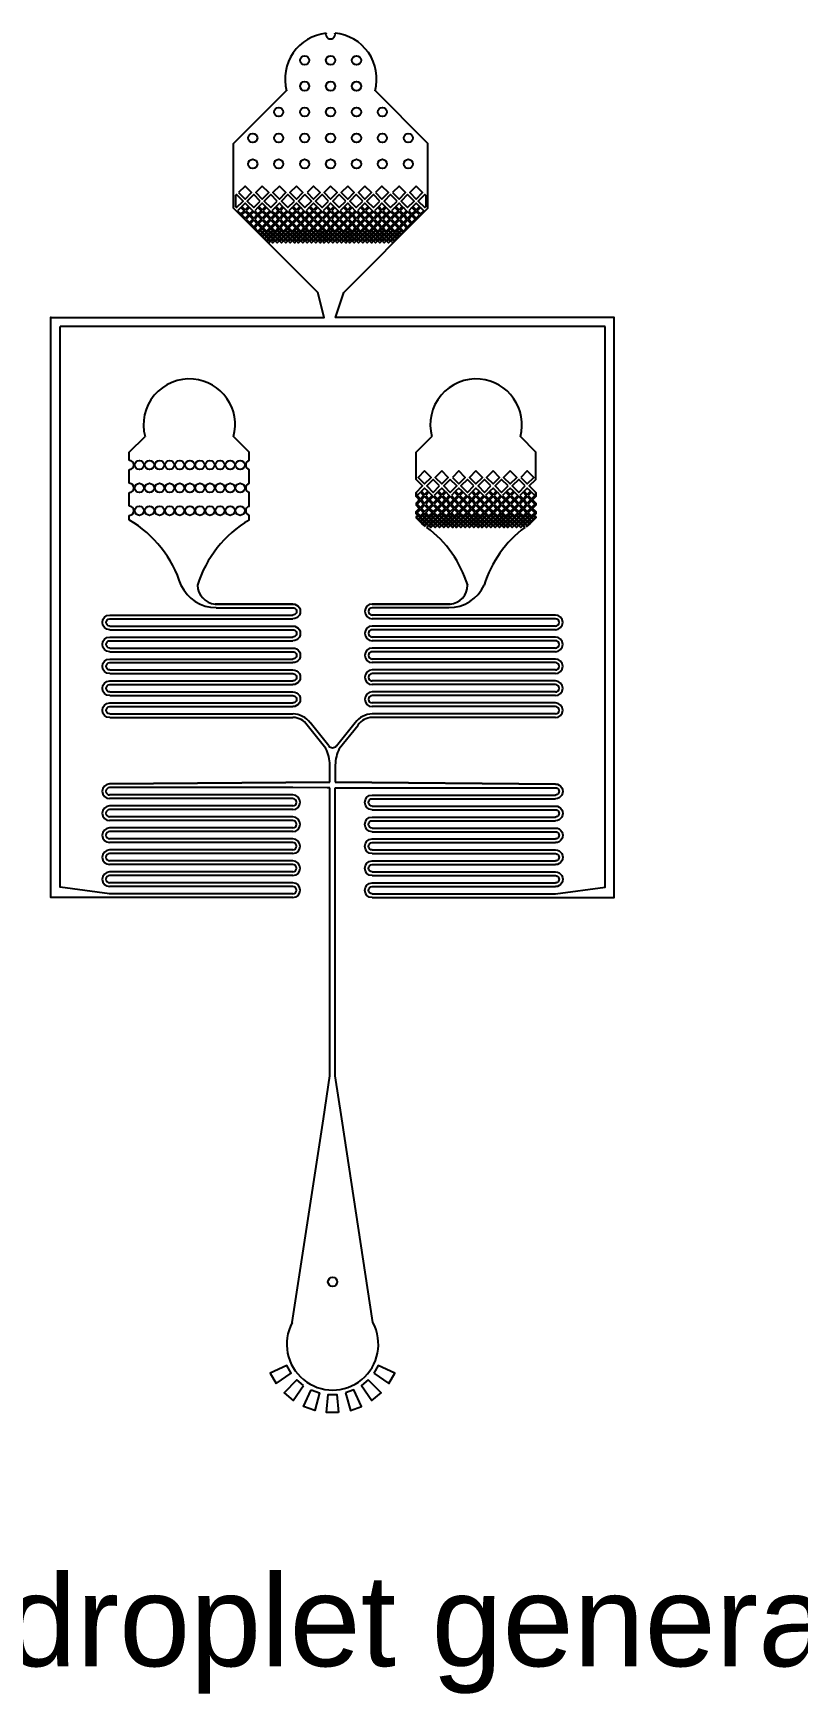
# Model space of a CAD drawing. Header units: inches. Extents: x 1277 to 1304299, y 7085 to 100777.
# Drawn here: x 16190 to 24533, y 8470 to 26608 of the extents above; entities that cross this region are included whole.
import ezdxf

# ---------------------------------------------------------------- set-up
doc = ezdxf.new("R2010")
doc.units = ezdxf.units.IN
doc.header["$MEASUREMENT"] = 0
doc.styles.get("Standard").update_dxf_attribs({"font": 'arial.ttf'})

# ---------------------------------------------------------------- blocks, each defined once
blk = doc.blocks.new('*U2222')
for radius in [79.99998, 39.99999]:
    blk.add_arc((0, 39.99999), radius, 180, 0)
blk = doc.blocks.new('*U2223')
at = {"color": 0, "linetype": 'ByBlock', "lineweight": -2, "transparency": 16777216}
for p in [(0, 0), (239.99994, 0), (479.99988, 0), (719.99982, 0), (959.99976, 0)]:
    blk.add_blockref('*U2222', p, dxfattribs=at)
blk = doc.blocks.new('*U2224')
for radius in [79.99998, 39.99999]:
    blk.add_arc((0, -39.99999), radius, 0, 180)
blk = doc.blocks.new('*U2229')
at = {"color": 0, "linetype": 'ByBlock', "lineweight": -2, "transparency": 16777216}
for p in [(0, 0), (239.99994, 0), (479.99988, 0), (719.99982, 0), (959.99976, 0)]:
    blk.add_blockref('*U2224', p, dxfattribs=at)
blk = doc.blocks.new('*U2230')
for radius in [79.99998, 39.99999]:
    blk.add_arc((0, 39.99999), radius, 180, 0)
blk = doc.blocks.new('*U2231')
at = {"color": 0, "linetype": 'ByBlock', "lineweight": -2, "transparency": 16777216}
for p in [(0, 0), (239.99994, 0), (479.99988, 0), (719.99982, 0), (959.99976, 0)]:
    blk.add_blockref('*U2230', p, dxfattribs=at)
blk = doc.blocks.new('*U2232')
for radius in [79.99998, 39.99999]:
    blk.add_arc((0, -39.99999), radius, 0, 180)
blk = doc.blocks.new('*U2233')
at = {"color": 0, "linetype": 'ByBlock', "lineweight": -2, "transparency": 16777216}
for p in [(0, 0), (239.99994, 0), (479.99988, 0), (719.99982, 0), (959.99976, 0)]:
    blk.add_blockref('*U2232', p, dxfattribs=at)
blk = doc.blocks.new('*U2234')
for radius in [79.99998, 39.99999]:
    blk.add_arc((0, 39.99999), radius, 180, 0)
blk = doc.blocks.new('*U2235')
at = {"color": 0, "linetype": 'ByBlock', "lineweight": -2, "transparency": 16777216}
for p in [(0, 0), (239.99994, 0), (479.99988, 0), (719.99982, 0), (959.99976, 0)]:
    blk.add_blockref('*U2234', p, dxfattribs=at)
blk = doc.blocks.new('*U2219')
for radius in [79.99998, 39.99999]:
    blk.add_arc((0, -39.99999), radius, 0, 180)
blk = doc.blocks.new('*U2221')
at = {"color": 0, "linetype": 'ByBlock', "lineweight": -2, "transparency": 16777216}
for p in [(0, 0), (239.99994, 0), (479.99988, 0), (719.99982, 0), (959.99976, 0)]:
    blk.add_blockref('*U2219', p, dxfattribs=at)
blk = doc.blocks.new('*U2225')
for radius in [79.99998, 39.99999]:
    blk.add_arc((0, 39.99999), radius, 180, 0)
blk = doc.blocks.new('*U2226')
at = {"color": 0, "linetype": 'ByBlock', "lineweight": -2, "transparency": 16777216}
for p in [(0, 0), (239.99994, 0), (479.99988, 0), (719.99982, 0), (959.99976, 0)]:
    blk.add_blockref('*U2225', p, dxfattribs=at)
blk = doc.blocks.new('*U2227')
for radius in [79.99998, 39.99999]:
    blk.add_arc((0, -39.99999), radius, 0, 180)
blk = doc.blocks.new('*U2228')
at = {"color": 0, "linetype": 'ByBlock', "lineweight": -2, "transparency": 16777216}
for p in [(0, 0), (239.99994, 0), (479.99988, 0), (719.99982, 0), (959.99976, 0)]:
    blk.add_blockref('*U2227', p, dxfattribs=at)

msp = doc.modelspace()

# ---------------------------------------------------------------- linework, layer by layer
for p, q in [((19996, 24565), (19961, 24530)), ((19961, 24530), (19996, 24495)), ((20078, 24483), (20043, 24519)), ((20008, 24483), (20043, 24448)), ((20008, 24483), (20043, 24448)), ((22430, 23404), (16483, 23404)), ((17239, 21692), (17239, 21842)), ((18546, 21690), (18546, 21844)), ((17239, 21442), (17239, 21592)), ((18546, 21440), (18546, 21594)), ((21581, 21454), (21546, 21418)), ((21546, 21418), (21581, 21383)), ((21628, 21407), (21593, 21371)), ((21675, 21454), (21639, 21418)), ((21639, 21418), (21675, 21383)), ((17239, 21289), (17239, 21342)), ((18546, 21289), (18546, 21344)), ((20368, 21360), (20368, 21383)), ((21593, 21371), (21628, 21336)), ((21675, 21314), (21675, 21325)), ((21675, 21325), (21675, 21314)), ((18187, 20333), (19025, 20333)), ((20727, 20333), (19889, 20333)), ((17025, 20253), (19025, 20253)), ((17025, 20213), (19025, 20213)), ((17025, 20133), (19025, 20133)), ((21889, 20253), (19889, 20253)), ((21889, 20213), (19889, 20213)), ((21889, 20133), (19889, 20133)), ((17025, 20093), (19025, 20093)), ((17025, 20013), (19025, 20013)), ((17025, 19973), (19025, 19973)), ((21889, 20093), (19889, 20093)), ((21889, 20013), (19889, 20013)), ((21889, 19973), (19889, 19973)), ((17025, 19893), (19025, 19893)), ((17025, 19853), (19025, 19853)), ((17025, 19773), (19025, 19773)), ((21889, 19893), (19889, 19893)), ((21889, 19853), (19889, 19853)), ((21889, 19773), (19889, 19773)), ((17025, 19733), (19025, 19733)), ((17025, 19653), (19025, 19653)), ((17025, 19613), (19025, 19613)), ((21889, 19733), (19889, 19733)), ((21889, 19653), (19889, 19653)), ((21889, 19613), (19889, 19613)), ((17025, 19533), (19025, 19533)), ((17025, 19493), (19025, 19493)), ((17025, 19413), (19025, 19413)), ((21889, 19533), (19889, 19533)), ((21889, 19493), (19889, 19493)), ((21889, 19413), (19889, 19413)), ((17025, 19373), (19025, 19373)), ((17025, 19293), (19025, 19293)), ((17025, 19253), (19025, 19253)), ((21889, 19373), (19889, 19373)), ((21889, 19293), (19889, 19293)), ((21889, 19253), (19889, 19253)), ((17025, 19173), (19025, 19173)), ((17025, 19133), (19025, 19133)), ((19384, 18796), (19180, 19049)), ((19416, 18824), (19212, 19078)), ((19498, 18824), (19702, 19078)), ((19530, 18796), (19735, 19049)), ((21889, 19173), (19889, 19173)), ((21889, 19133), (19889, 19133)), ((19427, 18427), (19427, 18614)), ((19487, 18614), (19487, 18427)), ((19024, 18368), (17024, 18368)), ((19397, 18367), (19024, 18368)), ((19427, 18367), (19397, 18367)), ((19427, 15221), (19427, 18367)), ((19487, 15221), (19487, 18367)), ((19487, 18367), (19517, 18367)), ((19517, 18367), (19889, 18367)), ((19889, 18367), (21889, 18367)), ((19024, 18288), (17024, 18288)), ((19024, 18248), (17024, 18248)), ((19024, 18168), (17024, 18168)), ((19889, 18287), (21889, 18287)), ((19889, 18247), (21889, 18247)), ((19889, 18167), (21889, 18167)), ((19024, 18128), (17024, 18128)), ((19024, 18048), (17024, 18048)), ((19024, 18008), (17024, 18008)), ((19889, 18127), (21889, 18127)), ((19889, 18047), (21889, 18047)), ((19889, 18007), (21889, 18007)), ((19024, 17928), (17024, 17928)), ((19024, 17888), (17024, 17888)), ((19024, 17808), (17024, 17808)), ((19889, 17927), (21889, 17927)), ((19889, 17887), (21889, 17887)), ((19889, 17807), (21889, 17807)), ((19024, 17768), (17024, 17768)), ((19024, 17688), (17024, 17688)), ((19024, 17648), (17024, 17648)), ((19889, 17767), (21889, 17767)), ((19889, 17687), (21889, 17687)), ((19889, 17647), (21889, 17647)), ((19024, 17568), (17024, 17568)), ((19024, 17528), (17024, 17528)), ((19024, 17448), (17024, 17448)), ((19889, 17567), (21889, 17567)), ((19889, 17527), (21889, 17527)), ((19889, 17447), (21889, 17447)), ((19024, 17408), (17024, 17408)), ((19024, 17328), (17024, 17328)), ((19024, 17288), (17024, 17288)), ((19889, 17407), (21889, 17407)), ((19889, 17327), (21889, 17327)), ((19889, 17287), (21889, 17287)), ((19357, 14751), (19427, 15221)), ((19557, 14751), (19487, 15221)), ((19017, 12525), (19357, 14751)), ((19897, 12525), (19557, 14751))]:
    msp.add_line(p, q)
for points in [[(18377, 24696), (18377, 25403), (18955, 25981)], [(19579, 23777), (20498, 24696), (20498, 25403), (19921, 25981)], [(19024, 17168), (17024, 17168), (16383, 17168), (16383, 23504), (19367, 23504), (19296, 23777), (18377, 24696)], [(18399, 24835), (18410, 24845), (18399, 24835), (18399, 24715), (18410, 24704), (18480, 24775), (18410, 24845)], [(20474, 24835), (20463, 24845), (20392, 24775), (20463, 24845), (20474, 24835), (20474, 24715), (20463, 24704), (20392, 24775), (20463, 24845), (20474, 24835), (20463, 24845)], [(20474, 24715), (20463, 24704), (20392, 24775), (20463, 24704), (20474, 24715)], [(19889, 17167), (21889, 17167), (22530, 17167), (22530, 23504), (19490, 23504), (19579, 23777)], [(19024, 17208), (17024, 17208), (16483, 17282), (16483, 23404)], [(19889, 17207), (21889, 17207), (22430, 17282), (22430, 23404)], [(17239, 21942), (17239, 22031), (17411, 22203)], [(18546, 21940), (18546, 22033), (18377, 22203)], [(20368, 21592), (20439, 21663), (20368, 21734), (20368, 22031), (20540, 22203)], [(21675, 21592), (21675, 21547), (21675, 21592), (21604, 21663), (21675, 21734), (21675, 22033), (21506, 22203)], [(20368, 21592), (20368, 21547), (20368, 21592)], [(20368, 21547), (20403, 21511), (20368, 21476), (20368, 21454)], [(21675, 21547), (21639, 21511), (21675, 21476)], [(20368, 21325), (20386, 21342), (20368, 21360)], [(20368, 21325), (20368, 21314), (20386, 21296), (20433, 21248)], [(20487, 21210), (20502, 21226), (20485, 21244), (20467, 21226), (20471, 21222)], [(21675, 21314), (21610, 21249), (21572, 21222), (21576, 21226), (21558, 21244), (21540, 21226), (21556, 21210)], [(21675, 21360), (21657, 21342), (21675, 21325)], [(18175, 20373), (19025, 20373), (18175, 20373)], [(20739, 20373), (19889, 20373), (20739, 20373)]]:
    msp.add_lwpolyline(points)
for points in [[(18432, 24868), (18503, 24797), (18574, 24868), (18503, 24939)], [(18690, 24939), (18619, 24868), (18690, 24797), (18760, 24868)], [(18876, 24939), (18806, 24868), (18876, 24797), (18947, 24868)], [(19063, 24939), (18992, 24868), (19063, 24797), (19134, 24868)], [(19179, 24868), (19250, 24797), (19320, 24868), (19250, 24939)], [(19436, 24939), (19366, 24868), (19436, 24797), (19507, 24868)], [(19623, 24939), (19552, 24868), (19623, 24797), (19694, 24868)], [(19810, 24939), (19739, 24868), (19810, 24797), (19880, 24868)], [(19926, 24868), (19996, 24797), (20067, 24868), (19996, 24939)], [(20112, 24868), (20183, 24797), (20254, 24868), (20183, 24939)], [(20370, 24939), (20299, 24868), (20370, 24797), (20440, 24868)], [(18421, 24670), (18456, 24635), (18492, 24670), (18456, 24705)], [(18503, 24681), (18538, 24717), (18503, 24752), (18468, 24717)], [(18514, 24670), (18550, 24635), (18585, 24670), (18550, 24705)], [(18667, 24775), (18596, 24845), (18526, 24775), (18596, 24704)], [(18608, 24670), (18643, 24635), (18678, 24670), (18643, 24705)], [(18690, 24681), (18725, 24717), (18690, 24752), (18654, 24717)], [(18701, 24670), (18736, 24635), (18772, 24670), (18736, 24705)], [(18854, 24775), (18783, 24845), (18712, 24775), (18783, 24704)], [(18794, 24670), (18830, 24635), (18865, 24670), (18830, 24705)], [(18876, 24681), (18912, 24717), (18876, 24752), (18841, 24717)], [(18888, 24670), (18923, 24635), (18958, 24670), (18923, 24705)], [(19040, 24775), (18970, 24845), (18899, 24775), (18970, 24704)], [(18981, 24670), (19016, 24635), (19052, 24670), (19016, 24705)], [(19063, 24681), (19098, 24717), (19063, 24752), (19028, 24717)], [(19074, 24670), (19110, 24635), (19145, 24670), (19110, 24705)], [(19156, 24845), (19086, 24775), (19156, 24704), (19227, 24775)], [(19168, 24670), (19203, 24635), (19238, 24670), (19203, 24705)], [(19250, 24681), (19285, 24717), (19250, 24752), (19214, 24717)], [(19261, 24670), (19296, 24635), (19332, 24670), (19296, 24705)], [(19414, 24775), (19343, 24845), (19272, 24775), (19343, 24704)], [(19354, 24670), (19390, 24635), (19425, 24670), (19390, 24705)], [(19436, 24681), (19472, 24717), (19436, 24752), (19401, 24717)], [(19448, 24670), (19483, 24635), (19518, 24670), (19483, 24705)], [(19600, 24775), (19530, 24845), (19459, 24775), (19530, 24704)], [(19541, 24670), (19576, 24635), (19612, 24670), (19576, 24705)], [(19623, 24681), (19658, 24717), (19623, 24752), (19588, 24717)], [(19634, 24670), (19670, 24635), (19705, 24670), (19670, 24705)], [(19787, 24775), (19716, 24845), (19646, 24775), (19716, 24704)], [(19728, 24670), (19763, 24635), (19798, 24670), (19763, 24705)], [(19810, 24681), (19845, 24717), (19810, 24752), (19774, 24717)], [(19821, 24670), (19856, 24635), (19892, 24670), (19856, 24705)], [(19974, 24775), (19903, 24845), (19832, 24775), (19903, 24704)], [(19914, 24670), (19950, 24635), (19985, 24670), (19950, 24705)], [(19996, 24681), (20032, 24717), (19996, 24752), (19961, 24717)], [(20008, 24670), (20043, 24635), (20078, 24670), (20043, 24705)], [(20160, 24775), (20090, 24845), (20019, 24775), (20090, 24704)], [(20101, 24670), (20136, 24635), (20172, 24670), (20136, 24705)], [(20183, 24681), (20218, 24717), (20183, 24752), (20148, 24717)], [(20194, 24670), (20230, 24635), (20265, 24670), (20230, 24705)], [(20276, 24845), (20206, 24775), (20276, 24704), (20347, 24775)], [(20288, 24670), (20323, 24635), (20358, 24670), (20323, 24705)], [(20370, 24681), (20405, 24717), (20370, 24752), (20334, 24717)], [(20416, 24635), (20452, 24670), (20416, 24705), (20381, 24670)], [(18503, 24588), (18538, 24623), (18503, 24659), (18468, 24623)], [(18514, 24577), (18550, 24541), (18585, 24577), (18550, 24612)], [(18596, 24588), (18632, 24623), (18596, 24659), (18561, 24623)], [(18596, 24565), (18561, 24530), (18596, 24495), (18632, 24530), (18596, 24565), (18632, 24530), (18596, 24495), (18561, 24530)], [(18561, 24530), (18596, 24495), (18632, 24530), (18596, 24565)], [(18608, 24577), (18643, 24541), (18678, 24577), (18643, 24612)], [(18643, 24519), (18608, 24483), (18643, 24448), (18678, 24483), (18643, 24519), (18678, 24483), (18643, 24448), (18608, 24483)], [(18608, 24483), (18643, 24448), (18678, 24483), (18643, 24519)], [(18690, 24588), (18725, 24623), (18690, 24659), (18654, 24623)], [(18690, 24565), (18654, 24530), (18690, 24495), (18725, 24530), (18690, 24565), (18725, 24530), (18690, 24495), (18654, 24530)], [(18654, 24530), (18690, 24495), (18725, 24530), (18690, 24565)], [(18701, 24577), (18736, 24541), (18772, 24577), (18736, 24612)], [(18736, 24519), (18701, 24483), (18736, 24448), (18772, 24483), (18736, 24519), (18772, 24483), (18736, 24448), (18701, 24483)], [(18701, 24483), (18736, 24448), (18772, 24483), (18736, 24519)], [(18783, 24588), (18818, 24623), (18783, 24659), (18748, 24623)], [(18783, 24565), (18748, 24530), (18783, 24495), (18818, 24530), (18783, 24565), (18818, 24530), (18783, 24495), (18748, 24530)], [(18748, 24530), (18783, 24495), (18818, 24530), (18783, 24565)], [(18794, 24577), (18830, 24541), (18865, 24577), (18830, 24612)], [(18830, 24519), (18794, 24483), (18830, 24448), (18865, 24483), (18830, 24519), (18865, 24483), (18830, 24448), (18794, 24483)], [(18794, 24483), (18830, 24448), (18865, 24483), (18830, 24519)], [(18876, 24588), (18912, 24623), (18876, 24659), (18841, 24623)], [(18876, 24565), (18841, 24530), (18876, 24495), (18912, 24530), (18876, 24565), (18912, 24530), (18876, 24495), (18841, 24530)], [(18841, 24530), (18876, 24495), (18912, 24530), (18876, 24565)], [(18888, 24577), (18923, 24541), (18958, 24577), (18923, 24612)], [(18923, 24519), (18888, 24483), (18923, 24448), (18958, 24483), (18923, 24519), (18958, 24483), (18923, 24448), (18888, 24483)], [(18888, 24483), (18923, 24448), (18958, 24483), (18923, 24519)], [(18970, 24588), (19005, 24623), (18970, 24659), (18934, 24623)], [(18970, 24565), (18934, 24530), (18970, 24495), (19005, 24530), (18970, 24565), (19005, 24530), (18970, 24495), (18934, 24530)], [(18934, 24530), (18970, 24495), (19005, 24530), (18970, 24565)], [(18981, 24577), (19016, 24541), (19052, 24577), (19016, 24612)], [(19016, 24519), (18981, 24483), (19016, 24448), (19052, 24483), (19016, 24519), (19052, 24483), (19016, 24448), (18981, 24483)], [(18981, 24483), (19016, 24448), (19052, 24483), (19016, 24519)], [(19063, 24588), (19098, 24623), (19063, 24659), (19028, 24623)], [(19063, 24565), (19028, 24530), (19063, 24495), (19098, 24530), (19063, 24565), (19098, 24530), (19063, 24495), (19028, 24530)], [(19028, 24530), (19063, 24495), (19098, 24530), (19063, 24565)], [(19110, 24541), (19145, 24577), (19110, 24612), (19074, 24577)], [(19110, 24519), (19074, 24483), (19110, 24448), (19145, 24483), (19110, 24519), (19145, 24483), (19110, 24448), (19074, 24483)], [(19074, 24483), (19110, 24448), (19145, 24483), (19110, 24519)], [(19156, 24588), (19192, 24623), (19156, 24659), (19121, 24623)], [(19121, 24530), (19156, 24495), (19192, 24530), (19156, 24565), (19121, 24530), (19156, 24565), (19192, 24530), (19156, 24495)], [(19156, 24495), (19192, 24530), (19156, 24565), (19121, 24530)], [(19203, 24541), (19238, 24577), (19203, 24612), (19168, 24577)], [(19168, 24483), (19203, 24448), (19238, 24483), (19203, 24519), (19168, 24483), (19203, 24519), (19238, 24483), (19203, 24448)], [(19203, 24448), (19238, 24483), (19203, 24519), (19168, 24483)], [(19250, 24588), (19285, 24623), (19250, 24659), (19214, 24623)], [(19214, 24530), (19250, 24495), (19285, 24530), (19250, 24565), (19214, 24530), (19250, 24565), (19285, 24530), (19250, 24495)], [(19250, 24495), (19285, 24530), (19250, 24565), (19214, 24530)], [(19261, 24577), (19296, 24541), (19332, 24577), (19296, 24612)], [(19261, 24483), (19296, 24448), (19332, 24483), (19296, 24519), (19261, 24483), (19296, 24519), (19332, 24483), (19296, 24448)], [(19296, 24448), (19332, 24483), (19296, 24519), (19261, 24483)], [(19343, 24588), (19378, 24623), (19343, 24659), (19308, 24623)], [(19343, 24565), (19308, 24530), (19343, 24495), (19378, 24530), (19343, 24565), (19378, 24530), (19343, 24495), (19308, 24530)], [(19308, 24530), (19343, 24495), (19378, 24530), (19343, 24565)], [(19354, 24577), (19390, 24541), (19425, 24577), (19390, 24612)], [(19390, 24519), (19354, 24483), (19390, 24448), (19425, 24483), (19390, 24519), (19425, 24483), (19390, 24448), (19354, 24483)], [(19354, 24483), (19390, 24448), (19425, 24483), (19390, 24519)], [(19436, 24588), (19472, 24623), (19436, 24659), (19401, 24623)], [(19436, 24565), (19401, 24530), (19436, 24495), (19472, 24530), (19436, 24565), (19472, 24530), (19436, 24495), (19401, 24530)], [(19401, 24530), (19436, 24495), (19472, 24530), (19436, 24565)], [(19448, 24577), (19483, 24541), (19518, 24577), (19483, 24612)], [(19483, 24519), (19448, 24483), (19483, 24448), (19518, 24483), (19483, 24519), (19518, 24483), (19483, 24448), (19448, 24483)], [(19448, 24483), (19483, 24448), (19518, 24483), (19483, 24519)], [(19530, 24588), (19565, 24623), (19530, 24659), (19494, 24623)], [(19530, 24565), (19494, 24530), (19530, 24495), (19565, 24530), (19530, 24565), (19565, 24530), (19530, 24495), (19494, 24530)], [(19494, 24530), (19530, 24495), (19565, 24530), (19530, 24565)], [(19541, 24577), (19576, 24541), (19612, 24577), (19576, 24612)], [(19576, 24519), (19541, 24483), (19576, 24448), (19612, 24483), (19576, 24519), (19612, 24483), (19576, 24448), (19541, 24483)], [(19541, 24483), (19576, 24448), (19612, 24483), (19576, 24519)], [(19623, 24588), (19658, 24623), (19623, 24659), (19588, 24623)], [(19623, 24565), (19588, 24530), (19623, 24495), (19658, 24530), (19623, 24565), (19658, 24530), (19623, 24495), (19588, 24530)], [(19588, 24530), (19623, 24495), (19658, 24530), (19623, 24565)], [(19634, 24577), (19670, 24541), (19705, 24577), (19670, 24612)], [(19670, 24519), (19634, 24483), (19670, 24448), (19705, 24483), (19670, 24519), (19705, 24483), (19670, 24448), (19634, 24483)], [(19634, 24483), (19670, 24448), (19705, 24483), (19670, 24519)], [(19716, 24588), (19752, 24623), (19716, 24659), (19681, 24623)], [(19716, 24565), (19681, 24530), (19716, 24495), (19752, 24530), (19716, 24565), (19752, 24530), (19716, 24495), (19681, 24530)], [(19681, 24530), (19716, 24495), (19752, 24530), (19716, 24565)], [(19728, 24577), (19763, 24541), (19798, 24577), (19763, 24612)], [(19763, 24519), (19728, 24483), (19763, 24448), (19798, 24483), (19763, 24519), (19798, 24483), (19763, 24448), (19728, 24483)], [(19728, 24483), (19763, 24448), (19798, 24483), (19763, 24519)], [(19810, 24588), (19845, 24623), (19810, 24659), (19774, 24623)], [(19810, 24565), (19774, 24530), (19810, 24495), (19845, 24530), (19810, 24565), (19845, 24530), (19810, 24495), (19774, 24530)], [(19774, 24530), (19810, 24495), (19845, 24530), (19810, 24565)], [(19821, 24577), (19856, 24541), (19892, 24577), (19856, 24612)], [(19856, 24519), (19821, 24483), (19856, 24448), (19892, 24483), (19856, 24519), (19892, 24483), (19856, 24448), (19821, 24483)], [(19821, 24483), (19856, 24448), (19892, 24483), (19856, 24519)], [(19903, 24588), (19938, 24623), (19903, 24659), (19868, 24623)], [(19903, 24565), (19868, 24530), (19903, 24495), (19938, 24530), (19903, 24565), (19938, 24530), (19903, 24495), (19868, 24530)], [(19868, 24530), (19903, 24495), (19938, 24530), (19903, 24565)], [(19914, 24577), (19950, 24541), (19985, 24577), (19950, 24612)], [(19950, 24519), (19914, 24483), (19950, 24448), (19985, 24483), (19950, 24519), (19985, 24483), (19950, 24448), (19914, 24483)], [(19914, 24483), (19950, 24448), (19985, 24483), (19950, 24519)], [(19996, 24588), (20032, 24623), (19996, 24659), (19961, 24623)], [(19996, 24495), (19961, 24530), (19996, 24565), (19961, 24530), (19996, 24495), (20032, 24530), (19996, 24495), (20032, 24530), (19996, 24565), (20032, 24530)], [(20008, 24577), (20043, 24541), (20078, 24577), (20043, 24612)], [(20043, 24448), (20078, 24483), (20043, 24448), (20078, 24483), (20043, 24519), (20008, 24483), (20043, 24519), (20008, 24483)], [(20090, 24588), (20125, 24623), (20090, 24659), (20054, 24623)], [(20090, 24565), (20054, 24530), (20090, 24495), (20125, 24530), (20090, 24565), (20125, 24530), (20090, 24495), (20054, 24530)], [(20054, 24530), (20090, 24495), (20125, 24530), (20090, 24565)], [(20101, 24577), (20136, 24541), (20172, 24577), (20136, 24612)], [(20136, 24519), (20101, 24483), (20136, 24448), (20172, 24483), (20136, 24519), (20172, 24483), (20136, 24448), (20101, 24483)], [(20101, 24483), (20136, 24448), (20172, 24483), (20136, 24519)], [(20183, 24588), (20218, 24623), (20183, 24659), (20148, 24623)], [(20183, 24565), (20148, 24530), (20183, 24495), (20218, 24530), (20183, 24565), (20218, 24530), (20183, 24495), (20148, 24530)], [(20148, 24530), (20183, 24495), (20218, 24530), (20183, 24565)], [(20194, 24577), (20230, 24541), (20265, 24577), (20230, 24612)], [(20230, 24519), (20194, 24483), (20230, 24448), (20265, 24483), (20230, 24519), (20265, 24483), (20230, 24448), (20194, 24483)], [(20194, 24483), (20230, 24448), (20265, 24483), (20230, 24519)], [(20276, 24588), (20312, 24623), (20276, 24659), (20241, 24623)], [(20276, 24565), (20241, 24530), (20276, 24495), (20312, 24530), (20276, 24565), (20312, 24530), (20276, 24495), (20241, 24530)], [(20241, 24530), (20276, 24495), (20312, 24530), (20276, 24565)], [(20323, 24541), (20358, 24577), (20323, 24612), (20288, 24577)], [(20405, 24623), (20370, 24659), (20334, 24623), (20370, 24588)], [(18649, 24431), (18666, 24413), (18684, 24431), (18666, 24449)], [(18672, 24454), (18690, 24437), (18707, 24454), (18690, 24472)], [(18672, 24408), (18690, 24390), (18707, 24408), (18690, 24425)], [(18695, 24431), (18713, 24413), (18731, 24431), (18713, 24449)], [(18695, 24384), (18713, 24367), (18731, 24384), (18713, 24402)], [(18719, 24408), (18736, 24390), (18754, 24408), (18736, 24425)], [(18719, 24361), (18736, 24343), (18754, 24361), (18736, 24379)], [(18742, 24431), (18760, 24413), (18777, 24431), (18760, 24449)], [(18742, 24384), (18760, 24367), (18777, 24384), (18760, 24402)], [(18742, 24338), (18760, 24320), (18777, 24338), (18760, 24355)], [(18765, 24454), (18783, 24437), (18801, 24454), (18783, 24472)], [(18765, 24408), (18783, 24390), (18801, 24408), (18783, 24425)], [(18765, 24361), (18783, 24343), (18801, 24361), (18783, 24379)], [(18789, 24431), (18806, 24413), (18824, 24431), (18806, 24449)], [(18789, 24384), (18806, 24367), (18824, 24384), (18806, 24402)], [(18789, 24338), (18806, 24320), (18824, 24338), (18806, 24355)], [(18812, 24408), (18830, 24390), (18847, 24408), (18830, 24425)], [(18812, 24361), (18830, 24343), (18847, 24361), (18830, 24379)], [(18835, 24431), (18853, 24413), (18871, 24431), (18853, 24449)], [(18835, 24384), (18853, 24367), (18871, 24384), (18853, 24402)], [(18835, 24338), (18853, 24320), (18871, 24338), (18853, 24355)], [(18859, 24454), (18876, 24437), (18894, 24454), (18876, 24472)], [(18859, 24408), (18876, 24390), (18894, 24408), (18876, 24425)], [(18859, 24361), (18876, 24343), (18894, 24361), (18876, 24379)], [(18882, 24431), (18900, 24413), (18917, 24431), (18900, 24449)], [(18882, 24384), (18900, 24367), (18917, 24384), (18900, 24402)], [(18882, 24338), (18900, 24320), (18917, 24338), (18900, 24355)], [(18905, 24408), (18923, 24390), (18941, 24408), (18923, 24425)], [(18905, 24361), (18923, 24343), (18941, 24361), (18923, 24379)], [(18929, 24431), (18946, 24413), (18964, 24431), (18946, 24449)], [(18929, 24384), (18946, 24367), (18964, 24384), (18946, 24402)], [(18929, 24338), (18946, 24320), (18964, 24338), (18946, 24355)], [(18952, 24454), (18970, 24437), (18987, 24454), (18970, 24472)], [(18952, 24408), (18970, 24390), (18987, 24408), (18970, 24425)], [(18952, 24361), (18970, 24343), (18987, 24361), (18970, 24379)], [(18975, 24431), (18993, 24413), (19011, 24431), (18993, 24449)], [(18975, 24384), (18993, 24367), (19011, 24384), (18993, 24402)], [(18975, 24338), (18993, 24320), (19011, 24338), (18993, 24355)], [(18999, 24408), (19016, 24390), (19034, 24408), (19016, 24425)], [(18999, 24361), (19016, 24343), (19034, 24361), (19016, 24379)], [(19022, 24431), (19040, 24413), (19057, 24431), (19040, 24449)], [(19022, 24384), (19040, 24367), (19057, 24384), (19040, 24402)], [(19022, 24338), (19040, 24320), (19057, 24338), (19040, 24355)], [(19045, 24454), (19063, 24437), (19081, 24454), (19063, 24472)], [(19045, 24408), (19063, 24390), (19081, 24408), (19063, 24425)], [(19045, 24361), (19063, 24343), (19081, 24361), (19063, 24379)], [(19069, 24431), (19086, 24413), (19104, 24431), (19086, 24449)], [(19069, 24384), (19086, 24367), (19104, 24384), (19086, 24402)], [(19069, 24338), (19086, 24320), (19104, 24338), (19086, 24355)], [(19092, 24408), (19110, 24390), (19127, 24408), (19110, 24425)], [(19092, 24361), (19110, 24343), (19127, 24361), (19110, 24379)], [(19115, 24431), (19133, 24413), (19151, 24431), (19133, 24449)], [(19115, 24384), (19133, 24367), (19151, 24384), (19133, 24402)], [(19115, 24338), (19133, 24320), (19151, 24338), (19133, 24355)], [(19139, 24454), (19156, 24437), (19174, 24454), (19156, 24472)], [(19139, 24408), (19156, 24390), (19174, 24408), (19156, 24425)], [(19139, 24361), (19156, 24343), (19174, 24361), (19156, 24379)], [(19162, 24431), (19180, 24413), (19197, 24431), (19180, 24449)], [(19162, 24384), (19180, 24367), (19197, 24384), (19180, 24402)], [(19162, 24338), (19180, 24320), (19197, 24338), (19180, 24355)], [(19185, 24408), (19203, 24390), (19221, 24408), (19203, 24425)], [(19185, 24361), (19203, 24343), (19221, 24361), (19203, 24379)], [(19209, 24431), (19226, 24413), (19244, 24431), (19226, 24449)], [(19209, 24384), (19226, 24367), (19244, 24384), (19226, 24402)], [(19209, 24338), (19226, 24320), (19244, 24338), (19226, 24355)], [(19232, 24454), (19250, 24437), (19267, 24454), (19250, 24472)], [(19232, 24408), (19250, 24390), (19267, 24408), (19250, 24425)], [(19232, 24361), (19250, 24343), (19267, 24361), (19250, 24379)], [(19255, 24431), (19273, 24413), (19291, 24431), (19273, 24449)], [(19255, 24384), (19273, 24367), (19291, 24384), (19273, 24402)], [(19255, 24338), (19273, 24320), (19291, 24338), (19273, 24355)], [(19279, 24408), (19296, 24390), (19314, 24408), (19296, 24425)], [(19279, 24361), (19296, 24343), (19314, 24361), (19296, 24379)], [(19302, 24431), (19320, 24413), (19337, 24431), (19320, 24449)], [(19302, 24384), (19320, 24367), (19337, 24384), (19320, 24402)], [(19302, 24338), (19320, 24320), (19337, 24338), (19320, 24355)], [(19325, 24454), (19343, 24437), (19361, 24454), (19343, 24472)], [(19325, 24408), (19343, 24390), (19361, 24408), (19343, 24425)], [(19325, 24361), (19343, 24343), (19361, 24361), (19343, 24379)], [(19349, 24431), (19366, 24413), (19384, 24431), (19366, 24449)], [(19349, 24384), (19366, 24367), (19384, 24384), (19366, 24402)], [(19349, 24338), (19366, 24320), (19384, 24338), (19366, 24355)], [(19372, 24408), (19390, 24390), (19407, 24408), (19390, 24425)], [(19372, 24361), (19390, 24343), (19407, 24361), (19390, 24379)], [(19395, 24431), (19413, 24413), (19431, 24431), (19413, 24449)], [(19395, 24384), (19413, 24367), (19431, 24384), (19413, 24402)], [(19395, 24338), (19413, 24320), (19431, 24338), (19413, 24355)], [(19419, 24454), (19436, 24437), (19454, 24454), (19436, 24472)], [(19419, 24408), (19436, 24390), (19454, 24408), (19436, 24425)], [(19419, 24361), (19436, 24343), (19454, 24361), (19436, 24379)], [(19442, 24431), (19460, 24413), (19477, 24431), (19460, 24449)], [(19442, 24384), (19460, 24367), (19477, 24384), (19460, 24402)], [(19442, 24338), (19460, 24320), (19477, 24338), (19460, 24355)], [(19465, 24408), (19483, 24390), (19501, 24408), (19483, 24425)], [(19465, 24361), (19483, 24343), (19501, 24361), (19483, 24379)], [(19489, 24431), (19506, 24413), (19524, 24431), (19506, 24449)], [(19489, 24384), (19506, 24367), (19524, 24384), (19506, 24402)], [(19489, 24338), (19506, 24320), (19524, 24338), (19506, 24355)], [(19512, 24454), (19530, 24437), (19547, 24454), (19530, 24472)], [(19512, 24408), (19530, 24390), (19547, 24408), (19530, 24425)], [(19512, 24361), (19530, 24343), (19547, 24361), (19530, 24379)], [(19535, 24431), (19553, 24413), (19571, 24431), (19553, 24449)], [(19535, 24384), (19553, 24367), (19571, 24384), (19553, 24402)], [(19535, 24338), (19553, 24320), (19571, 24338), (19553, 24355)], [(19559, 24408), (19576, 24390), (19594, 24408), (19576, 24425)], [(19559, 24361), (19576, 24343), (19594, 24361), (19576, 24379)], [(19582, 24431), (19600, 24413), (19617, 24431), (19600, 24449)], [(19582, 24384), (19600, 24367), (19617, 24384), (19600, 24402)], [(19582, 24338), (19600, 24320), (19617, 24338), (19600, 24355)], [(19605, 24454), (19623, 24437), (19641, 24454), (19623, 24472)], [(19605, 24408), (19623, 24390), (19641, 24408), (19623, 24425)], [(19605, 24361), (19623, 24343), (19641, 24361), (19623, 24379)], [(19629, 24431), (19646, 24413), (19664, 24431), (19646, 24449)], [(19629, 24384), (19646, 24367), (19664, 24384), (19646, 24402)], [(19629, 24338), (19646, 24320), (19664, 24338), (19646, 24355)], [(19652, 24408), (19670, 24390), (19687, 24408), (19670, 24425)], [(19652, 24361), (19670, 24343), (19687, 24361), (19670, 24379)], [(19675, 24431), (19693, 24413), (19711, 24431), (19693, 24449)], [(19675, 24384), (19693, 24367), (19711, 24384), (19693, 24402)], [(19675, 24338), (19693, 24320), (19711, 24338), (19693, 24355)], [(19699, 24454), (19716, 24437), (19734, 24454), (19716, 24472)], [(19699, 24408), (19716, 24390), (19734, 24408), (19716, 24425)], [(19699, 24361), (19716, 24343), (19734, 24361), (19716, 24379)], [(19722, 24431), (19740, 24413), (19757, 24431), (19740, 24449)], [(19722, 24384), (19740, 24367), (19757, 24384), (19740, 24402)], [(19722, 24338), (19740, 24320), (19757, 24338), (19740, 24355)], [(19745, 24408), (19763, 24390), (19781, 24408), (19763, 24425)], [(19745, 24361), (19763, 24343), (19781, 24361), (19763, 24379)], [(19769, 24431), (19786, 24413), (19804, 24431), (19786, 24449)], [(19769, 24384), (19786, 24367), (19804, 24384), (19786, 24402)], [(19769, 24338), (19786, 24320), (19804, 24338), (19786, 24355)], [(19792, 24454), (19810, 24437), (19827, 24454), (19810, 24472)], [(19792, 24408), (19810, 24390), (19827, 24408), (19810, 24425)], [(19792, 24361), (19810, 24343), (19827, 24361), (19810, 24379)], [(19815, 24431), (19833, 24413), (19851, 24431), (19833, 24449)], [(19815, 24384), (19833, 24367), (19851, 24384), (19833, 24402)], [(19815, 24338), (19833, 24320), (19851, 24338), (19833, 24355)], [(19839, 24408), (19856, 24390), (19874, 24408), (19856, 24425)], [(19839, 24361), (19856, 24343), (19874, 24361), (19856, 24379)], [(19862, 24431), (19880, 24413), (19897, 24431), (19880, 24449)], [(19862, 24384), (19880, 24367), (19897, 24384), (19880, 24402)], [(19862, 24338), (19880, 24320), (19897, 24338), (19880, 24355)], [(19885, 24454), (19903, 24437), (19921, 24454), (19903, 24472)], [(19885, 24408), (19903, 24390), (19921, 24408), (19903, 24425)], [(19885, 24361), (19903, 24343), (19921, 24361), (19903, 24379)], [(19909, 24431), (19926, 24413), (19944, 24431), (19926, 24449)], [(19909, 24384), (19926, 24367), (19944, 24384), (19926, 24402)], [(19909, 24338), (19926, 24320), (19944, 24338), (19926, 24355)], [(19932, 24408), (19950, 24390), (19967, 24408), (19950, 24425)], [(19932, 24361), (19950, 24343), (19967, 24361), (19950, 24379)], [(19955, 24431), (19973, 24413), (19991, 24431), (19973, 24449)], [(19955, 24384), (19973, 24367), (19991, 24384), (19973, 24402)], [(19955, 24338), (19973, 24320), (19991, 24338), (19973, 24355)], [(19979, 24454), (19996, 24437), (20014, 24454), (19996, 24472)], [(19979, 24408), (19996, 24390), (20014, 24408), (19996, 24425)], [(19979, 24361), (19996, 24343), (20014, 24361), (19996, 24379)], [(20002, 24431), (20020, 24413), (20037, 24431), (20020, 24449)], [(20002, 24384), (20020, 24367), (20037, 24384), (20020, 24402)], [(20002, 24338), (20020, 24320), (20037, 24338), (20020, 24355)], [(20025, 24408), (20043, 24390), (20061, 24408), (20043, 24425)], [(20025, 24361), (20043, 24343), (20061, 24361), (20043, 24379)], [(20049, 24431), (20066, 24413), (20084, 24431), (20066, 24449)], [(20049, 24384), (20066, 24367), (20084, 24384), (20066, 24402)], [(20049, 24338), (20066, 24320), (20084, 24338), (20066, 24355)], [(20072, 24454), (20090, 24437), (20107, 24454), (20090, 24472)], [(20072, 24408), (20090, 24390), (20107, 24408), (20090, 24425)], [(20072, 24361), (20090, 24343), (20107, 24361), (20090, 24379)], [(20095, 24431), (20113, 24413), (20131, 24431), (20113, 24449)], [(20095, 24384), (20113, 24367), (20131, 24384), (20113, 24402)], [(20095, 24338), (20113, 24320), (20131, 24338), (20113, 24355)], [(20119, 24408), (20136, 24390), (20154, 24408), (20136, 24425)], [(20119, 24361), (20136, 24343), (20154, 24361), (20136, 24379)], [(20142, 24431), (20160, 24413), (20177, 24431), (20160, 24449)], [(20142, 24384), (20160, 24367), (20177, 24384), (20160, 24402)], [(20165, 24454), (20183, 24437), (20201, 24454), (20183, 24472)], [(20165, 24408), (20183, 24390), (20201, 24408), (20183, 24425)], [(20189, 24431), (20206, 24413), (20224, 24431), (20206, 24449)], [(20461, 21827), (20391, 21756), (20461, 21685), (20532, 21756)], [(20648, 21827), (20577, 21756), (20648, 21685), (20719, 21756)], [(20764, 21756), (20835, 21685), (20905, 21756), (20835, 21827)], [(21021, 21827), (20951, 21756), (21021, 21685), (21092, 21756)], [(21208, 21827), (21137, 21756), (21208, 21685), (21279, 21756)], [(21395, 21827), (21324, 21756), (21395, 21685), (21466, 21756)], [(21511, 21756), (21581, 21685), (21652, 21756), (21581, 21827)], [(20379, 21558), (20415, 21523), (20450, 21558), (20415, 21594)], [(20461, 21569), (20497, 21605), (20461, 21640), (20426, 21605)], [(20473, 21558), (20508, 21523), (20543, 21558), (20508, 21594)], [(20625, 21663), (20555, 21734), (20484, 21663), (20555, 21592)], [(20566, 21558), (20601, 21523), (20637, 21558), (20601, 21594)], [(20648, 21569), (20683, 21605), (20648, 21640), (20613, 21605)], [(20659, 21558), (20695, 21523), (20730, 21558), (20695, 21594)], [(20741, 21734), (20671, 21663), (20741, 21592), (20812, 21663)], [(20753, 21558), (20788, 21523), (20823, 21558), (20788, 21594)], [(20835, 21569), (20870, 21605), (20835, 21640), (20799, 21605)], [(20846, 21558), (20881, 21523), (20917, 21558), (20881, 21594)], [(20999, 21663), (20928, 21734), (20857, 21663), (20928, 21592)], [(20939, 21558), (20975, 21523), (21010, 21558), (20975, 21594)], [(21021, 21569), (21057, 21605), (21021, 21640), (20986, 21605)], [(21033, 21558), (21068, 21523), (21103, 21558), (21068, 21594)], [(21185, 21663), (21115, 21734), (21044, 21663), (21115, 21592)], [(21126, 21558), (21161, 21523), (21197, 21558), (21161, 21594)], [(21208, 21569), (21243, 21605), (21208, 21640), (21173, 21605)], [(21219, 21558), (21255, 21523), (21290, 21558), (21255, 21594)], [(21372, 21663), (21301, 21734), (21231, 21663), (21301, 21592)], [(21313, 21558), (21348, 21523), (21383, 21558), (21348, 21594)], [(21395, 21569), (21430, 21605), (21395, 21640), (21359, 21605)], [(21406, 21558), (21441, 21523), (21477, 21558), (21441, 21594)], [(21559, 21663), (21488, 21734), (21417, 21663), (21488, 21592)], [(21499, 21558), (21535, 21523), (21570, 21558), (21535, 21594)], [(21581, 21569), (21617, 21605), (21581, 21640), (21546, 21605)], [(21593, 21558), (21628, 21523), (21664, 21558), (21628, 21594)], [(20368, 21383), (20403, 21418), (20368, 21383), (20403, 21418), (20368, 21454), (20403, 21418)], [(20379, 21465), (20415, 21429), (20450, 21465), (20415, 21500)], [(20415, 21407), (20379, 21371), (20415, 21336), (20450, 21371), (20415, 21407), (20450, 21371), (20415, 21336), (20379, 21371)], [(20379, 21371), (20415, 21336), (20450, 21371), (20415, 21407)], [(20461, 21476), (20497, 21511), (20461, 21547), (20426, 21511)], [(20461, 21454), (20426, 21418), (20461, 21383), (20497, 21418), (20461, 21454), (20497, 21418), (20461, 21383), (20426, 21418)], [(20426, 21418), (20461, 21383), (20497, 21418), (20461, 21454)], [(20473, 21465), (20508, 21429), (20543, 21465), (20508, 21500)], [(20508, 21407), (20473, 21371), (20508, 21336), (20543, 21371), (20508, 21407), (20543, 21371), (20508, 21336), (20473, 21371)], [(20473, 21371), (20508, 21336), (20543, 21371), (20508, 21407)], [(20555, 21476), (20590, 21511), (20555, 21547), (20519, 21511)], [(20555, 21454), (20519, 21418), (20555, 21383), (20590, 21418), (20555, 21454), (20590, 21418), (20555, 21383), (20519, 21418)], [(20519, 21418), (20555, 21383), (20590, 21418), (20555, 21454)], [(20566, 21465), (20601, 21429), (20637, 21465), (20601, 21500)], [(20601, 21407), (20566, 21371), (20601, 21336), (20637, 21371), (20601, 21407), (20637, 21371), (20601, 21336), (20566, 21371)], [(20566, 21371), (20601, 21336), (20637, 21371), (20601, 21407)], [(20648, 21476), (20683, 21511), (20648, 21547), (20613, 21511)], [(20648, 21454), (20613, 21418), (20648, 21383), (20683, 21418), (20648, 21454), (20683, 21418), (20648, 21383), (20613, 21418)], [(20613, 21418), (20648, 21383), (20683, 21418), (20648, 21454)], [(20695, 21429), (20730, 21465), (20695, 21500), (20659, 21465)], [(20695, 21407), (20659, 21371), (20695, 21336), (20730, 21371), (20695, 21407), (20730, 21371), (20695, 21336), (20659, 21371)], [(20659, 21371), (20695, 21336), (20730, 21371), (20695, 21407)], [(20741, 21476), (20777, 21511), (20741, 21547), (20706, 21511)], [(20706, 21418), (20741, 21383), (20777, 21418), (20741, 21454), (20706, 21418), (20741, 21454), (20777, 21418), (20741, 21383)], [(20741, 21383), (20777, 21418), (20741, 21454), (20706, 21418)], [(20788, 21429), (20823, 21465), (20788, 21500), (20753, 21465)], [(20753, 21371), (20788, 21336), (20823, 21371), (20788, 21407), (20753, 21371), (20788, 21407), (20823, 21371), (20788, 21336)], [(20788, 21336), (20823, 21371), (20788, 21407), (20753, 21371)], [(20835, 21476), (20870, 21511), (20835, 21547), (20799, 21511)], [(20799, 21418), (20835, 21383), (20870, 21418), (20835, 21454), (20799, 21418), (20835, 21454), (20870, 21418), (20835, 21383)], [(20835, 21383), (20870, 21418), (20835, 21454), (20799, 21418)], [(20846, 21465), (20881, 21429), (20917, 21465), (20881, 21500)], [(20846, 21371), (20881, 21336), (20917, 21371), (20881, 21407), (20846, 21371), (20881, 21407), (20917, 21371), (20881, 21336)], [(20881, 21336), (20917, 21371), (20881, 21407), (20846, 21371)], [(20928, 21476), (20963, 21511), (20928, 21547), (20893, 21511)], [(20928, 21454), (20893, 21418), (20928, 21383), (20963, 21418), (20928, 21454), (20963, 21418), (20928, 21383), (20893, 21418)], [(20893, 21418), (20928, 21383), (20963, 21418), (20928, 21454)], [(20939, 21465), (20975, 21429), (21010, 21465), (20975, 21500)], [(20975, 21407), (20939, 21371), (20975, 21336), (21010, 21371), (20975, 21407), (21010, 21371), (20975, 21336), (20939, 21371)], [(20939, 21371), (20975, 21336), (21010, 21371), (20975, 21407)], [(21021, 21476), (21057, 21511), (21021, 21547), (20986, 21511)], [(21021, 21454), (20986, 21418), (21021, 21383), (21057, 21418), (21021, 21454), (21057, 21418), (21021, 21383), (20986, 21418)], [(20986, 21418), (21021, 21383), (21057, 21418), (21021, 21454)], [(21033, 21465), (21068, 21429), (21103, 21465), (21068, 21500)], [(21068, 21407), (21033, 21371), (21068, 21336), (21103, 21371), (21068, 21407), (21103, 21371), (21068, 21336), (21033, 21371)], [(21033, 21371), (21068, 21336), (21103, 21371), (21068, 21407)], [(21115, 21476), (21150, 21511), (21115, 21547), (21079, 21511)], [(21115, 21454), (21079, 21418), (21115, 21383), (21150, 21418), (21115, 21454), (21150, 21418), (21115, 21383), (21079, 21418)], [(21079, 21418), (21115, 21383), (21150, 21418), (21115, 21454)], [(21126, 21465), (21161, 21429), (21197, 21465), (21161, 21500)], [(21161, 21407), (21126, 21371), (21161, 21336), (21197, 21371), (21161, 21407), (21197, 21371), (21161, 21336), (21126, 21371)], [(21126, 21371), (21161, 21336), (21197, 21371), (21161, 21407)], [(21208, 21476), (21243, 21511), (21208, 21547), (21173, 21511)], [(21208, 21454), (21173, 21418), (21208, 21383), (21243, 21418), (21208, 21454), (21243, 21418), (21208, 21383), (21173, 21418)], [(21173, 21418), (21208, 21383), (21243, 21418), (21208, 21454)], [(21219, 21465), (21255, 21429), (21290, 21465), (21255, 21500)], [(21255, 21407), (21219, 21371), (21255, 21336), (21290, 21371), (21255, 21407), (21290, 21371), (21255, 21336), (21219, 21371)], [(21219, 21371), (21255, 21336), (21290, 21371), (21255, 21407)], [(21301, 21476), (21337, 21511), (21301, 21547), (21266, 21511)], [(21301, 21454), (21266, 21418), (21301, 21383), (21337, 21418), (21301, 21454), (21337, 21418), (21301, 21383), (21266, 21418)], [(21266, 21418), (21301, 21383), (21337, 21418), (21301, 21454)], [(21313, 21465), (21348, 21429), (21383, 21465), (21348, 21500)], [(21348, 21407), (21313, 21371), (21348, 21336), (21383, 21371), (21348, 21407), (21383, 21371), (21348, 21336), (21313, 21371)], [(21313, 21371), (21348, 21336), (21383, 21371), (21348, 21407)], [(21395, 21476), (21430, 21511), (21395, 21547), (21359, 21511)], [(21395, 21454), (21359, 21418), (21395, 21383), (21430, 21418), (21395, 21454), (21430, 21418), (21395, 21383), (21359, 21418)], [(21359, 21418), (21395, 21383), (21430, 21418), (21395, 21454)], [(21406, 21465), (21441, 21429), (21477, 21465), (21441, 21500)], [(21441, 21407), (21406, 21371), (21441, 21336), (21477, 21371), (21441, 21407), (21477, 21371), (21441, 21336), (21406, 21371)], [(21406, 21371), (21441, 21336), (21477, 21371), (21441, 21407)], [(21488, 21476), (21523, 21511), (21488, 21547), (21453, 21511)], [(21488, 21454), (21453, 21418), (21488, 21383), (21523, 21418), (21488, 21454), (21523, 21418), (21488, 21383), (21453, 21418)], [(21453, 21418), (21488, 21383), (21523, 21418), (21488, 21454)], [(21499, 21465), (21535, 21429), (21570, 21465), (21535, 21500)], [(21535, 21407), (21499, 21371), (21535, 21336), (21570, 21371), (21535, 21407), (21570, 21371), (21535, 21336), (21499, 21371)], [(21499, 21371), (21535, 21336), (21570, 21371), (21535, 21407)], [(21581, 21476), (21617, 21511), (21581, 21547), (21546, 21511)], [(21581, 21383), (21546, 21418), (21581, 21454), (21546, 21418), (21581, 21383), (21617, 21418), (21581, 21383), (21617, 21418), (21581, 21454), (21617, 21418)], [(21593, 21465), (21628, 21429), (21664, 21465), (21628, 21500)], [(21628, 21336), (21593, 21371), (21628, 21407), (21593, 21371), (21628, 21336), (21664, 21371), (21628, 21336), (21664, 21371), (21628, 21407), (21664, 21371)], [(21675, 21383), (21639, 21418), (21675, 21454), (21639, 21418), (21675, 21383), (21675, 21360)], [(21675, 21454), (21675, 21476)], [(20374, 21319), (20391, 21301), (20409, 21319), (20391, 21337)], [(20397, 21296), (20415, 21278), (20432, 21296), (20415, 21314)], [(20420, 21319), (20438, 21301), (20456, 21319), (20438, 21337)], [(20420, 21272), (20438, 21255), (20456, 21272), (20438, 21290)], [(20444, 21342), (20461, 21325), (20479, 21342), (20461, 21360)], [(20444, 21296), (20461, 21278), (20479, 21296), (20461, 21314)], [(20444, 21249), (20461, 21231), (20479, 21249), (20461, 21267)], [(20467, 21319), (20485, 21301), (20502, 21319), (20485, 21337)], [(20467, 21272), (20485, 21255), (20502, 21272), (20485, 21290)], [(20490, 21296), (20508, 21278), (20526, 21296), (20508, 21314)], [(20490, 21249), (20508, 21231), (20526, 21249), (20508, 21267)], [(20514, 21319), (20531, 21301), (20549, 21319), (20531, 21337)], [(20514, 21272), (20531, 21255), (20549, 21272), (20531, 21290)], [(20514, 21226), (20531, 21208), (20549, 21226), (20531, 21244)], [(20537, 21342), (20555, 21325), (20572, 21342), (20555, 21360)], [(20537, 21296), (20555, 21278), (20572, 21296), (20555, 21314)], [(20537, 21249), (20555, 21231), (20572, 21249), (20555, 21267)], [(20560, 21319), (20578, 21301), (20596, 21319), (20578, 21337)], [(20560, 21272), (20578, 21255), (20596, 21272), (20578, 21290)], [(20560, 21226), (20578, 21208), (20596, 21226), (20578, 21244)], [(20584, 21296), (20601, 21278), (20619, 21296), (20601, 21314)], [(20584, 21249), (20601, 21231), (20619, 21249), (20601, 21267)], [(20607, 21319), (20625, 21301), (20642, 21319), (20625, 21337)], [(20607, 21272), (20625, 21255), (20642, 21272), (20625, 21290)], [(20607, 21226), (20625, 21208), (20642, 21226), (20625, 21244)], [(20630, 21342), (20648, 21325), (20666, 21342), (20648, 21360)], [(20630, 21296), (20648, 21278), (20666, 21296), (20648, 21314)], [(20630, 21249), (20648, 21231), (20666, 21249), (20648, 21267)], [(20654, 21319), (20671, 21301), (20689, 21319), (20671, 21337)], [(20654, 21272), (20671, 21255), (20689, 21272), (20671, 21290)], [(20654, 21226), (20671, 21208), (20689, 21226), (20671, 21244)], [(20677, 21296), (20695, 21278), (20712, 21296), (20695, 21314)], [(20677, 21249), (20695, 21231), (20712, 21249), (20695, 21267)], [(20700, 21319), (20718, 21301), (20736, 21319), (20718, 21337)], [(20700, 21272), (20718, 21255), (20736, 21272), (20718, 21290)], [(20700, 21226), (20718, 21208), (20736, 21226), (20718, 21244)], [(20724, 21342), (20741, 21325), (20759, 21342), (20741, 21360)], [(20724, 21296), (20741, 21278), (20759, 21296), (20741, 21314)], [(20724, 21249), (20741, 21231), (20759, 21249), (20741, 21267)], [(20747, 21319), (20765, 21301), (20782, 21319), (20765, 21337)], [(20747, 21272), (20765, 21255), (20782, 21272), (20765, 21290)], [(20747, 21226), (20765, 21208), (20782, 21226), (20765, 21244)], [(20770, 21296), (20788, 21278), (20806, 21296), (20788, 21314)], [(20770, 21249), (20788, 21231), (20806, 21249), (20788, 21267)], [(20794, 21319), (20811, 21301), (20829, 21319), (20811, 21337)], [(20794, 21272), (20811, 21255), (20829, 21272), (20811, 21290)], [(20794, 21226), (20811, 21208), (20829, 21226), (20811, 21244)], [(20817, 21342), (20835, 21325), (20852, 21342), (20835, 21360)], [(20817, 21296), (20835, 21278), (20852, 21296), (20835, 21314)], [(20817, 21249), (20835, 21231), (20852, 21249), (20835, 21267)], [(20840, 21319), (20858, 21301), (20876, 21319), (20858, 21337)], [(20840, 21272), (20858, 21255), (20876, 21272), (20858, 21290)], [(20840, 21226), (20858, 21208), (20876, 21226), (20858, 21244)], [(20864, 21296), (20881, 21278), (20899, 21296), (20881, 21314)], [(20864, 21249), (20881, 21231), (20899, 21249), (20881, 21267)], [(20887, 21319), (20905, 21301), (20922, 21319), (20905, 21337)], [(20887, 21272), (20905, 21255), (20922, 21272), (20905, 21290)], [(20887, 21226), (20905, 21208), (20922, 21226), (20905, 21244)], [(20910, 21342), (20928, 21325), (20946, 21342), (20928, 21360)], [(20910, 21296), (20928, 21278), (20946, 21296), (20928, 21314)], [(20910, 21249), (20928, 21231), (20946, 21249), (20928, 21267)], [(20934, 21319), (20951, 21301), (20969, 21319), (20951, 21337)], [(20934, 21272), (20951, 21255), (20969, 21272), (20951, 21290)], [(20934, 21226), (20951, 21208), (20969, 21226), (20951, 21244)], [(20957, 21296), (20975, 21278), (20992, 21296), (20975, 21314)], [(20957, 21249), (20975, 21231), (20992, 21249), (20975, 21267)], [(20980, 21319), (20998, 21301), (21016, 21319), (20998, 21337)], [(20980, 21272), (20998, 21255), (21016, 21272), (20998, 21290)], [(20980, 21226), (20998, 21208), (21016, 21226), (20998, 21244)], [(21004, 21342), (21021, 21325), (21039, 21342), (21021, 21360)], [(21004, 21296), (21021, 21278), (21039, 21296), (21021, 21314)], [(21004, 21249), (21021, 21231), (21039, 21249), (21021, 21267)], [(21027, 21319), (21045, 21301), (21062, 21319), (21045, 21337)], [(21027, 21272), (21045, 21255), (21062, 21272), (21045, 21290)], [(21027, 21226), (21045, 21208), (21062, 21226), (21045, 21244)], [(21050, 21296), (21068, 21278), (21086, 21296), (21068, 21314)], [(21050, 21249), (21068, 21231), (21086, 21249), (21068, 21267)], [(21074, 21319), (21091, 21301), (21109, 21319), (21091, 21337)], [(21074, 21272), (21091, 21255), (21109, 21272), (21091, 21290)], [(21074, 21226), (21091, 21208), (21109, 21226), (21091, 21244)], [(21097, 21342), (21115, 21325), (21132, 21342), (21115, 21360)], [(21097, 21296), (21115, 21278), (21132, 21296), (21115, 21314)], [(21097, 21249), (21115, 21231), (21132, 21249), (21115, 21267)], [(21120, 21319), (21138, 21301), (21156, 21319), (21138, 21337)], [(21120, 21272), (21138, 21255), (21156, 21272), (21138, 21290)], [(21120, 21226), (21138, 21208), (21156, 21226), (21138, 21244)], [(21144, 21296), (21161, 21278), (21179, 21296), (21161, 21314)], [(21144, 21249), (21161, 21231), (21179, 21249), (21161, 21267)], [(21167, 21319), (21185, 21301), (21202, 21319), (21185, 21337)], [(21167, 21272), (21185, 21255), (21202, 21272), (21185, 21290)], [(21167, 21226), (21185, 21208), (21202, 21226), (21185, 21244)], [(21190, 21342), (21208, 21325), (21226, 21342), (21208, 21360)], [(21190, 21296), (21208, 21278), (21226, 21296), (21208, 21314)], [(21190, 21249), (21208, 21231), (21226, 21249), (21208, 21267)], [(21214, 21319), (21231, 21301), (21249, 21319), (21231, 21337)], [(21214, 21272), (21231, 21255), (21249, 21272), (21231, 21290)], [(21214, 21226), (21231, 21208), (21249, 21226), (21231, 21244)], [(21237, 21296), (21255, 21278), (21272, 21296), (21255, 21314)], [(21237, 21249), (21255, 21231), (21272, 21249), (21255, 21267)], [(21260, 21319), (21278, 21301), (21296, 21319), (21278, 21337)], [(21260, 21272), (21278, 21255), (21296, 21272), (21278, 21290)], [(21260, 21226), (21278, 21208), (21296, 21226), (21278, 21244)], [(21284, 21342), (21301, 21325), (21319, 21342), (21301, 21360)], [(21284, 21296), (21301, 21278), (21319, 21296), (21301, 21314)], [(21284, 21249), (21301, 21231), (21319, 21249), (21301, 21267)], [(21307, 21319), (21325, 21301), (21342, 21319), (21325, 21337)], [(21307, 21272), (21325, 21255), (21342, 21272), (21325, 21290)], [(21307, 21226), (21325, 21208), (21342, 21226), (21325, 21244)], [(21330, 21296), (21348, 21278), (21366, 21296), (21348, 21314)], [(21330, 21249), (21348, 21231), (21366, 21249), (21348, 21267)], [(21354, 21319), (21371, 21301), (21389, 21319), (21371, 21337)], [(21354, 21272), (21371, 21255), (21389, 21272), (21371, 21290)], [(21354, 21226), (21371, 21208), (21389, 21226), (21371, 21244)], [(21377, 21342), (21395, 21325), (21412, 21342), (21395, 21360)], [(21377, 21296), (21395, 21278), (21412, 21296), (21395, 21314)], [(21377, 21249), (21395, 21231), (21412, 21249), (21395, 21267)], [(21400, 21319), (21418, 21301), (21436, 21319), (21418, 21337)], [(21400, 21272), (21418, 21255), (21436, 21272), (21418, 21290)], [(21400, 21226), (21418, 21208), (21436, 21226), (21418, 21244)], [(21424, 21296), (21441, 21278), (21459, 21296), (21441, 21314)], [(21424, 21249), (21441, 21231), (21459, 21249), (21441, 21267)], [(21447, 21319), (21465, 21301), (21482, 21319), (21465, 21337)], [(21447, 21272), (21465, 21255), (21482, 21272), (21465, 21290)], [(21447, 21226), (21465, 21208), (21482, 21226), (21465, 21244)], [(21470, 21342), (21488, 21325), (21506, 21342), (21488, 21360)], [(21470, 21296), (21488, 21278), (21506, 21296), (21488, 21314)], [(21470, 21249), (21488, 21231), (21506, 21249), (21488, 21267)], [(21494, 21319), (21511, 21301), (21529, 21319), (21511, 21337)], [(21494, 21272), (21511, 21255), (21529, 21272), (21511, 21290)], [(21494, 21226), (21511, 21208), (21529, 21226), (21511, 21244)], [(21517, 21296), (21535, 21278), (21552, 21296), (21535, 21314)], [(21517, 21249), (21535, 21231), (21552, 21249), (21535, 21267)], [(21540, 21319), (21558, 21301), (21576, 21319), (21558, 21337)], [(21540, 21272), (21558, 21255), (21576, 21272), (21558, 21290)], [(21564, 21342), (21581, 21325), (21599, 21342), (21581, 21360)], [(21564, 21296), (21581, 21278), (21599, 21296), (21581, 21314)], [(21564, 21249), (21581, 21231), (21599, 21249), (21581, 21267)], [(21587, 21319), (21605, 21301), (21622, 21319), (21605, 21337)], [(21587, 21272), (21605, 21255), (21622, 21272), (21605, 21290)], [(21610, 21296), (21628, 21278), (21646, 21296), (21628, 21314)], [(21634, 21319), (21651, 21301), (21669, 21319), (21651, 21337)], [(19427, 18427), (17024, 18408)], [(19487, 18427), (21889, 18407)], [(18843, 11858), (19006, 11973), (18958, 12056), (18777, 11971)], [(19907, 11973), (20071, 11858), (20137, 11971), (19955, 12056)], [(19141, 11838), (19068, 11899), (18927, 11758), (19027, 11674)], [(19846, 11899), (19772, 11838), (19887, 11674), (19987, 11758)], [(19224, 11790), (19315, 11757), (19263, 11564), (19140, 11608)], [(19522, 11541), (19392, 11541), (19409, 11740), (19505, 11740)], [(19599, 11757), (19651, 11564), (19774, 11608), (19689, 11790)]]:
    msp.add_lwpolyline(points, close=True)
for points in [[(18377, 22203, 0.465138), (17939, 22830, 0.521789), (17411, 22203)], [(21506, 22203, 0.465138), (21068, 22830, 0.521789), (20540, 22203)]]:
    msp.add_lwpolyline(points, format="xyb")
for centre in [(19152, 26313), (19435, 26313), (19718, 26313), (19152, 26030), (19435, 26030), (19718, 26030), (18869, 25747), (19152, 25747), (19435, 25747), (19718, 25747), (20000, 25747), (18586, 25464), (18869, 25464), (19152, 25464), (19435, 25464), (19718, 25464), (20000, 25464), (20283, 25464), (18586, 25181), (18869, 25181), (19152, 25181), (19435, 25181), (19718, 25181), (20000, 25181), (20283, 25181), (17349, 21892), (17459, 21892), (17569, 21892), (17679, 21892), (17789, 21892), (17899, 21892), (18009, 21892), (18119, 21892), (18229, 21892), (18339, 21892), (18449, 21892), (17349, 21642), (17459, 21642), (17569, 21642), (17679, 21642), (17789, 21642), (17899, 21642), (18009, 21642), (18119, 21642), (18229, 21642), (18339, 21642), (18449, 21642), (17349, 21392), (17459, 21392), (17569, 21392), (17679, 21392), (17789, 21392), (17899, 21392), (18009, 21392), (18119, 21392), (18229, 21392), (18339, 21392), (18449, 21392), (19457, 12970)]:
    msp.add_circle(centre, 50)
for centre, radius, start, end in [((19438, 26110), 500, 95.8884, 195), ((19435, 26596), 50, 165.7749, 14.8932), ((19438, 26110), 500, 345, 84.7798), ((17239, 21892), 50, 270, 90), ((18559, 21892), 50, 105.3883, 254.6117), ((17239, 21642), 50, 270, 90), ((18559, 21642), 50, 105.3883, 254.6117), ((17239, 21392), 50, 270, 90), ((18559, 21392), 50, 105.3883, 254.6117), ((16600, 20203), 1261, 17.3995, 59.5071), ((19186, 20203), 1261, 120.4929, 162.6005), ((19728, 20203), 1261, 53.9044, 56.0578), ((19728, 20203), 1261, 17.3995, 53.0156), ((22314, 20203), 1261, 126.9843, 162.6005), ((18187, 20757), 423, 204.6589, 270), ((18196, 20585), 213, 181.3823, 264.5832), ((20727, 20757), 423, 270, 335.3411), ((20724, 20580), 207, 274.0345, 0), ((19021, 18935), 238, 36.6724, 88.873), ((19025, 18950), 184, 32.8367, 90), ((19894, 18935), 238, 91.127, 143.3276), ((19889, 18950), 184, 90, 147.1633), ((19018, 18613), 409, 0.142, 26.5056), ((19457, 18858), 53.5, 220.3679, 319.6321), ((19908, 18610), 421, 153.795, 179.4163), ((19457, 12288), 500, 151.7306, 28.2694)]:
    msp.add_arc(centre, radius, start, end)
msp.add_point((16383, 23504))
msp.add_point((16383, 23504))

# ---------------------------------------------------------------- block references
at = {"extrusion": (0, 0, -1), "zscale": -1, "rotation": 270}
for name, p in [('*U2226', (-19065, 20293)), ('*U2228', (-16985, 20173)), ('*U2223', (-21929, 18327)), ('*U2229', (-19849, 18207))]:
    msp.add_blockref(name, p, dxfattribs=at)
at = {"extrusion": (0, 0, -1), "xscale": -1, "zscale": -1, "rotation": 90}
for name, p in [('*U2231', (-19849, 20293)), ('*U2233', (-21929, 20173)), ('*U2235', (-16984, 18328)), ('*U2221', (-19064, 18208))]:
    msp.add_blockref(name, p, dxfattribs=at)

# ---------------------------------------------------------------- texts
msp.add_text('2-inlet droplet generator', height=997.7).set_placement((11706, 8771))

doc.saveas('drawing.dxf')
